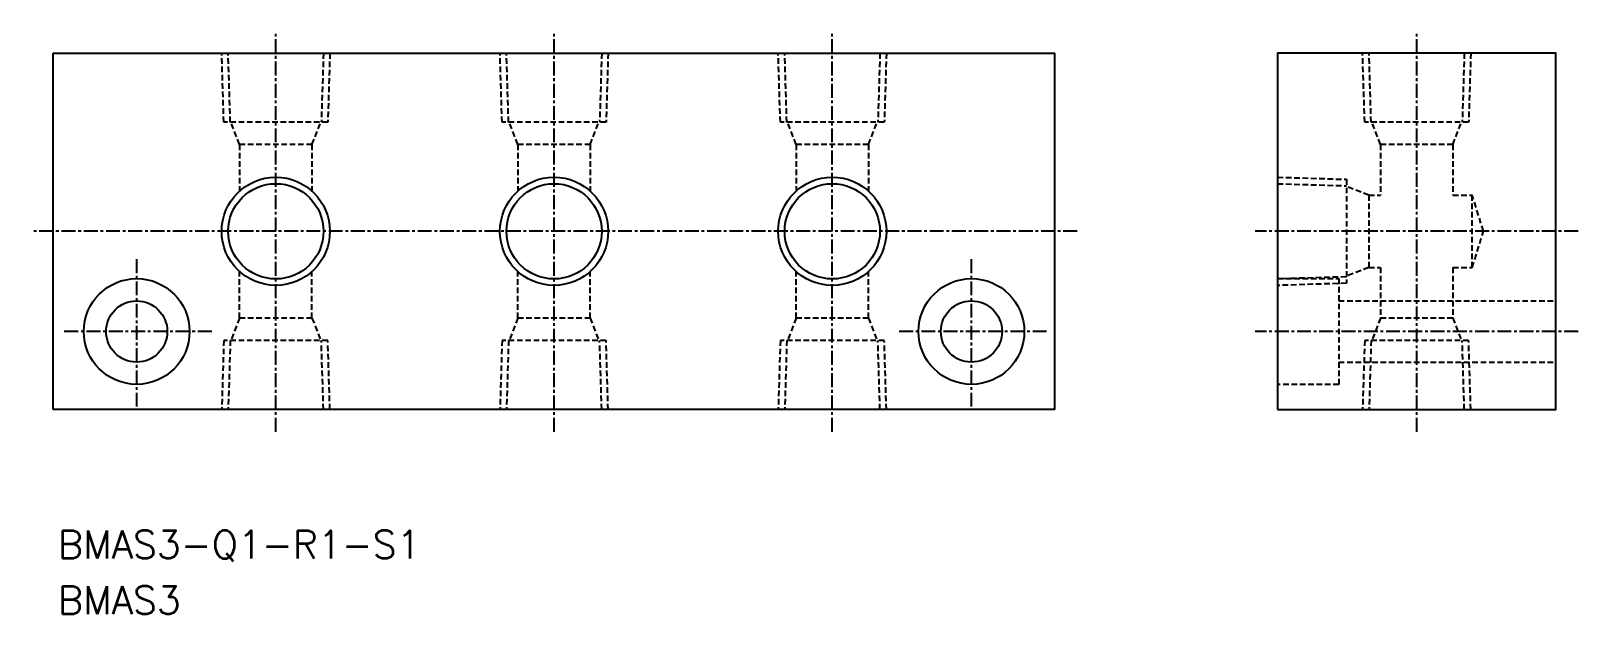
# Model space of a CAD drawing. Extents: x 73 to 212, y 71 to 123.
import ezdxf
from ezdxf.enums import TextEntityAlignment as Align

# ---------------------------------------------------------------- set-up
doc = ezdxf.new("R2010")
doc.units = 0
doc.linetypes.add('CENTER', pattern=[2, 1.25, -0.25, 0.25, -0.25])
doc.linetypes.add('DASHED', pattern=[0.75, 0.5, -0.25])
doc.layers.get('0').update_dxf_attribs({"linetype": 'CONTINUOUS'})
doc.layers.add('CENTER', color=1, linetype='CENTER')
doc.styles.get("Standard").update_dxf_attribs({"font": 'txt.shx', "bigfont": 'extfont.shx'})

msp = doc.modelspace()

# ---------------------------------------------------------------- linework, layer by layer
at = {"color": 7, "linetype": 'CONTINUOUS'}
for p, q in [((75, 121), (165, 121)), ((75, 89), (75, 121)), ((165, 89), (165, 121)), ((165, 89), (75, 89))]:
    msp.add_line(p, q, dxfattribs=at)
at = {"color": 3, "linetype": 'DASHED'}
for p, q in [((90.33, 114.8), (90.14, 121)), ((90.91, 114.8), (90.72, 121)), ((99.28, 121), (99.09, 114.8)), ((99.86, 121), (99.67, 114.8)), ((115.33, 114.8), (115.14, 121)), ((115.91, 114.8), (115.72, 121)), ((124.28, 121), (124.09, 114.8)), ((124.86, 121), (124.67, 114.8)), ((140.33, 114.8), (140.14, 121)), ((140.91, 114.8), (140.72, 121)), ((149.28, 121), (149.09, 114.8)), ((149.86, 121), (149.67, 114.8)), ((192.83, 114.8), (192.64, 121)), ((193.41, 114.8), (193.22, 121)), ((201.78, 121), (201.59, 114.8)), ((202.36, 121), (202.17, 114.8)), ((99.67, 114.8), (90.33, 114.8)), ((91.75, 112.8), (90.97, 114.8)), ((98.25, 112.8), (99.03, 114.8)), ((124.67, 114.8), (115.33, 114.8)), ((116.75, 112.8), (115.97, 114.8)), ((123.25, 112.8), (124.03, 114.8)), ((149.67, 114.8), (140.33, 114.8)), ((141.75, 112.8), (140.97, 114.8)), ((148.25, 112.8), (149.03, 114.8)), ((202.17, 114.8), (192.83, 114.8)), ((194.25, 112.8), (193.47, 114.8)), ((200.75, 112.8), (201.53, 114.8)), ((98.25, 112.8), (91.75, 112.8)), ((91.75, 112.8), (91.75, 108.62)), ((98.25, 112.8), (98.25, 108.62)), ((116.75, 112.8), (116.75, 108.62)), ((123.25, 112.8), (116.75, 112.8)), ((123.25, 112.8), (123.25, 108.62)), ((141.75, 112.8), (141.75, 108.62)), ((148.25, 112.8), (141.75, 112.8)), ((148.25, 112.8), (148.25, 108.62)), ((200.75, 112.8), (194.25, 112.8)), ((194.25, 112.8), (194.25, 108.25)), ((200.75, 112.8), (200.75, 108.25)), ((185, 109.86), (191.2, 109.67)), ((185, 109.28), (191.2, 109.09)), ((191.2, 109.67), (191.2, 100.33)), ((193.2, 108.25), (191.2, 109.03)), ((193.2, 108.25), (193.2, 101.75)), ((193.2, 108.25), (194.25, 108.25)), ((200.75, 108.25), (202.5, 108.25)), ((203.5, 105), (202.5, 108.25)), ((202.5, 101.75), (202.5, 108.25)), ((202.5, 101.75), (203.5, 105)), ((193.2, 101.75), (191.2, 100.97)), ((193.2, 101.75), (194.25, 101.75)), ((194.25, 101.75), (194.25, 97.2)), ((200.75, 101.75), (202.5, 101.75)), ((200.75, 101.75), (200.75, 97.2)), ((91.75, 97.2), (91.75, 101.38)), ((98.25, 97.2), (98.25, 101.38)), ((116.75, 97.2), (116.75, 101.38)), ((123.25, 97.2), (123.25, 101.38)), ((141.75, 97.2), (141.75, 101.38)), ((148.25, 97.2), (148.25, 101.38)), ((191.2, 100.91), (185, 100.72)), ((185, 100.75), (190.5, 100.75)), ((191.2, 100.33), (185, 100.14)), ((190.5, 100.75), (190.5, 91.25)), ((190.5, 98.75), (210, 98.75)), ((91.75, 97.2), (90.97, 95.2)), ((98.25, 97.2), (91.75, 97.2)), ((98.25, 97.2), (99.03, 95.2)), ((116.75, 97.2), (115.97, 95.2)), ((123.25, 97.2), (116.75, 97.2)), ((123.25, 97.2), (124.03, 95.2)), ((141.75, 97.2), (140.97, 95.2)), ((148.25, 97.2), (141.75, 97.2)), ((148.25, 97.2), (149.03, 95.2)), ((194.25, 97.2), (193.47, 95.2)), ((200.75, 97.2), (194.25, 97.2)), ((200.75, 97.2), (201.53, 95.2)), ((90.33, 95.2), (90.14, 89)), ((99.67, 95.2), (90.33, 95.2)), ((90.91, 95.2), (90.72, 89)), ((99.28, 89), (99.09, 95.2)), ((99.86, 89), (99.67, 95.2)), ((115.33, 95.2), (115.14, 89)), ((124.67, 95.2), (115.33, 95.2)), ((115.91, 95.2), (115.72, 89)), ((124.28, 89), (124.09, 95.2)), ((124.86, 89), (124.67, 95.2)), ((140.33, 95.2), (140.14, 89)), ((149.67, 95.2), (140.33, 95.2)), ((140.91, 95.2), (140.72, 89)), ((149.28, 89), (149.09, 95.2)), ((149.86, 89), (149.67, 95.2)), ((192.83, 95.2), (192.64, 89)), ((202.17, 95.2), (192.83, 95.2)), ((193.41, 95.2), (193.22, 89)), ((201.78, 89), (201.59, 95.2)), ((202.36, 89), (202.17, 95.2)), ((190.5, 93.25), (210, 93.25)), ((190.5, 91.25), (185, 91.25))]:
    msp.add_line(p, q, dxfattribs=at)
at = {"color": 7, "linetype": 'CONTINUOUS'}
msp.add_lwpolyline([(185, 89), (210, 89), (210, 121), (185, 121)], close=True, dxfattribs=at)
at = {"color": 3, "linetype": 'CONTINUOUS'}
for centre in [(95, 105), (120, 105), (145, 105)]:
    msp.add_circle(centre, 4.86, dxfattribs=at)
at = {"color": 7, "linetype": 'CONTINUOUS'}
for centre, radius in [((95, 105), 4.28), ((120, 105), 4.28), ((145, 105), 4.28), ((82.5, 96), 4.75), ((157.5, 96), 4.75), ((82.5, 96), 2.75), ((157.5, 96), 2.75)]:
    msp.add_circle(centre, radius, dxfattribs=at)
at = {"layer": 'CENTER', "color": 1, "linetype": 'CENTER'}
for p, q in [((95, 87), (95, 123)), ((120, 87), (120, 123)), ((145, 87), (145, 123)), ((197.5, 87), (197.5, 123)), ((167, 105), (73, 105)), ((212, 105), (183, 105)), ((82.5, 89.25), (82.5, 102.75)), ((157.5, 89.25), (157.5, 102.75)), ((89.25, 96), (75.75, 96)), ((164.25, 96), (150.75, 96)), ((212, 96), (183, 96))]:
    msp.add_line(p, q, dxfattribs=at)

# ---------------------------------------------------------------- texts
at = {"color": 7, "linetype": 'CONTINUOUS'}
for s, p in [('BMAS3-Q1-R1-S1', (75.42, 76.87)), ('BMAS3', (75.42, 71.87))]:
    msp.add_text(s, height=2.5, dxfattribs=at).set_placement(p, align=Align.MIDDLE_LEFT)

doc.saveas('drawing.dxf')
